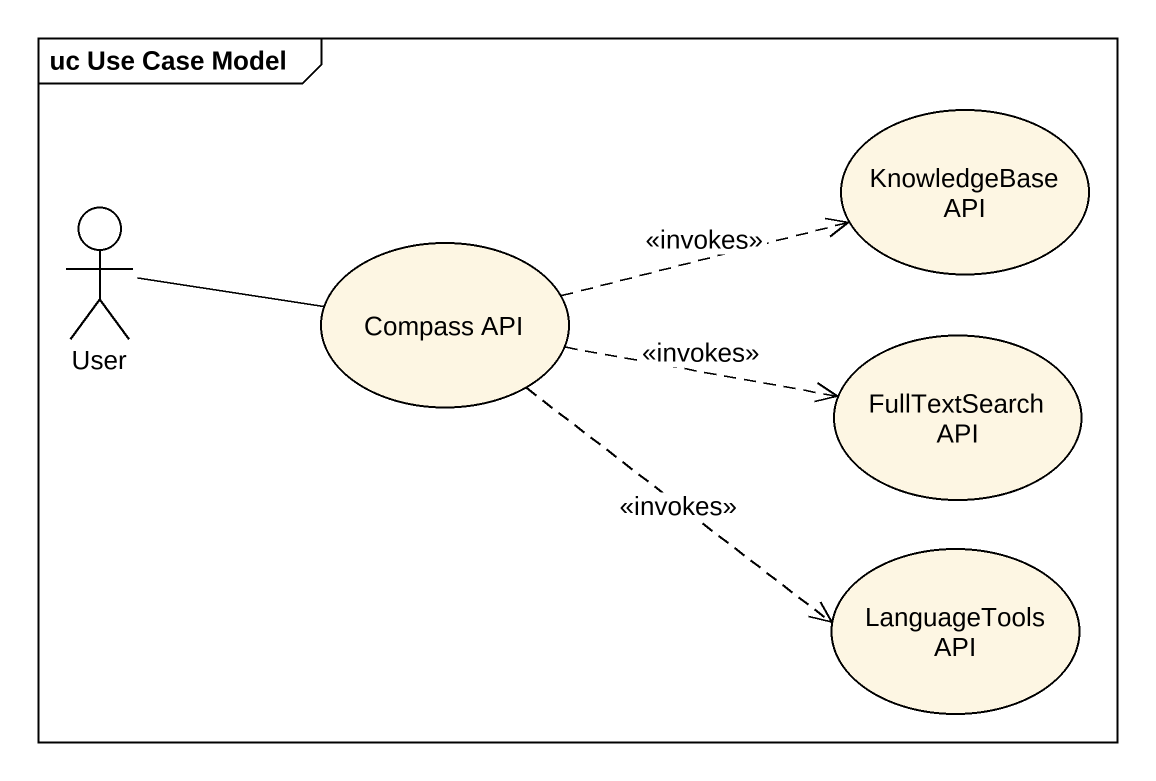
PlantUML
@startuml
mainframe uc Use Case Model
usecase "KnowledgeBase API" as KnowledgeBase_API
actor User
usecase "Compass API" as Compass_API
usecase "FullTextSearch API" as FullTextSearch_API
usecase "LanguageTools API" as LanguageTools_API
User -right- Compass_API
Compass_API .right.> KnowledgeBase_API : <<invokes>>
Compass_API .right.> FullTextSearch_API : <<invokes>>
Compass_API ..> LanguageTools_API : <<invokes>>
@enduml
